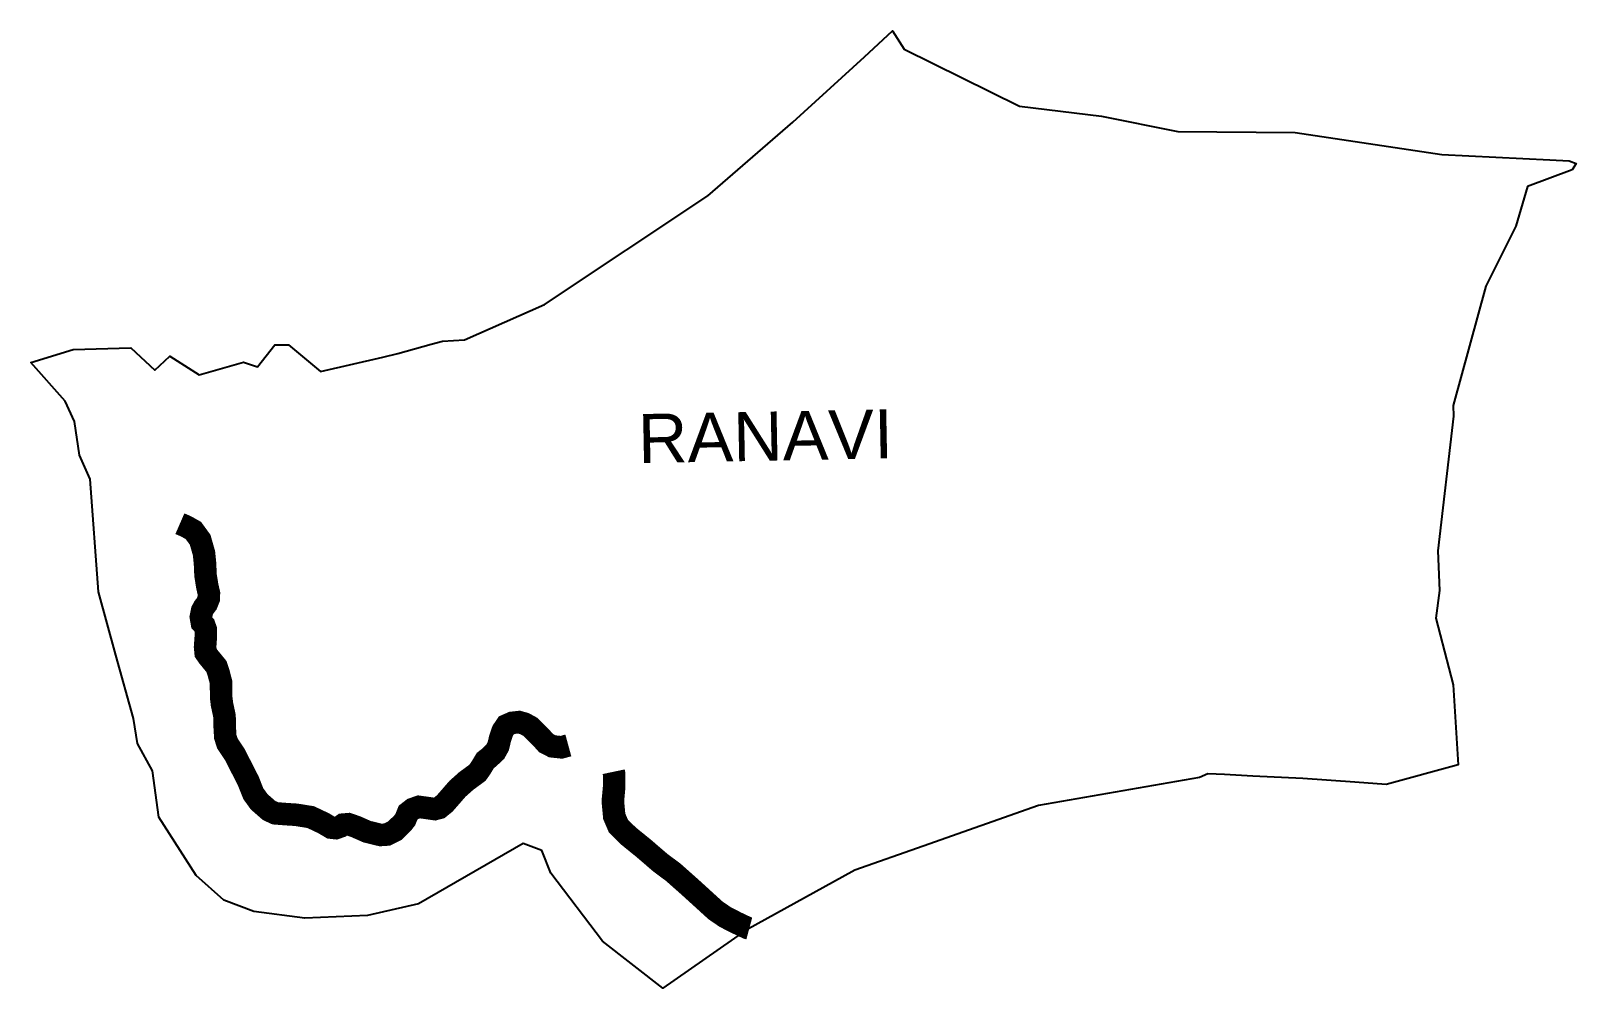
# Model space of a CAD drawing. Header units: metres. Extents: x 303668 to 307095, y 1938661 to 1940784.
import ezdxf

# ---------------------------------------------------------------- set-up
doc = ezdxf.new("R2010")
doc.units = ezdxf.units.M
doc.layers.add('NATURALLY PROTECTED', color=3, linetype='Continuous')
doc.layers.add('VILLAGE NAME', color=250, linetype='Continuous')
doc.styles.get("Standard").update_dxf_attribs({"font": 'simplex.shx'})

msp = doc.modelspace()

# ---------------------------------------------------------------- linework, layer by layer
at = {"color": 4, "flags": 128}
for points in [[(306471.5, 1940558.6), (306797.1, 1940509.6), (307036.2, 1940497.6), (307079.3, 1940495.5), (307094.6, 1940489.4), (307085.9, 1940475.3), (306986.6, 1940438.8), (306960.6, 1940350.3), (306894.3, 1940217.5), (306822.1, 1939952.6), (306822.7, 1939928.9), (306788.1, 1939630.3), (306791.3, 1939542.6), (306783.6, 1939481.1), (306821.8, 1939333.2), (306833, 1939155.9), (306673.1, 1939112.5), (306604.1, 1939117.8), (306488.8, 1939125.3), (306377.7, 1939131), (306314.8, 1939134.3), (306277.9, 1939136.2), (306259.8, 1939127.8), (305902.7, 1939065.8), (305646.4, 1938975.3), (305495.2, 1938922), (305252.9, 1938788.5), (305069.4, 1938660.8), (304935.3, 1938764.5), (304820.8, 1938915.9), (304801.3, 1938965.9), (304759.6, 1938981.3), (304527.2, 1938847.8), (304414.8, 1938822.1), (304275.6, 1938816), (304162.7, 1938830.3), (304096.2, 1938855.9), (304034.5, 1938910.7), (303951.7, 1939039.8), (303937.7, 1939142.7), (303904.3, 1939203.5), (303895.2, 1939258.8), (303856.7, 1939399.4), (303818.2, 1939539.9), (303799.7, 1939789.5), (303775.8, 1939842.5), (303764.5, 1939917.7), (303743.8, 1939962.3), (303668, 1940048.5), (303761.9, 1940076.9), (303889.4, 1940081.1), (303942.5, 1940031.1), (303976.2, 1940062.4), (304041.3, 1940021), (304139.7, 1940048.8), (304170.2, 1940038.9), (304208.6, 1940087.4), (304239.5, 1940087.3), (304310.2, 1940028), (304448.7, 1940059.7), (304481.5, 1940068.1), (304555.6, 1940088.6), (304580.6, 1940095.5), (304629.5, 1940098.7), (304806.7, 1940176.5), (305169.3, 1940418), (305357.5, 1940581.3), (305516.4, 1940725.9), (305578.7, 1940783.6), (305604.2, 1940742.8), (305860.2, 1940616.5), (306042.2, 1940594.7), (306211.7, 1940560.5)], [(306211.7, 1940560.5), (306471.5, 1940558.6)]]:
    msp.add_lwpolyline(points, dxfattribs=at)
at = {"layer": 'NATURALLY PROTECTED', "flags": 128}
msp.add_lwpolyline([(303998.4, 1939690.7, 50, 50, 0), (304012.2, 1939684.7, 50, 50, 0), (304028.4, 1939675.6, 50, 50, 0), (304034.9, 1939666.6, 50, 50, 0), (304043.4, 1939654.9, 50, 50, 0), (304046.4, 1939644.4, 50, 50, 0), (304051.8, 1939625.4, 50, 50, 0), (304054.1, 1939603.1, 50, 50, 0), (304055.3, 1939576.2, 50, 50, 0), (304059.2, 1939551.8, 50, 50, 0), (304062.8, 1939536.3, 50, 50, 0), (304062.3, 1939524.2, 50, 50, 0), (304057.9, 1939513.2, 50, 50, 0), (304052, 1939505.6, 50, 50, 0), (304047.7, 1939497.8, 50, 50, 0), (304044.9, 1939484, 50, 50, 0), (304047.2, 1939470.8, 50, 50, 0), (304052.7, 1939464.9, 50, 50, 0), (304055.7, 1939456.3, 50, 50, 0), (304056, 1939441.3, 50, 50, 0), (304054.3, 1939417.5, 50, 50, 0), (304055.5, 1939404.5, 50, 50, 0), (304061.5, 1939395.9, 50, 50, 0), (304079.6, 1939373.8, 50, 50, 0), (304084.1, 1939360.4, 50, 50, 0), (304089.7, 1939338.6, 50, 50, 0), (304089.9, 1939305.4, 50, 50, 0), (304091.8, 1939290.1, 50, 50, 0), (304097.4, 1939263.8, 50, 50, 0), (304097.9, 1939238.4, 50, 50, 0), (304099.1, 1939218, 50, 50, 0), (304103.9, 1939203.1, 50, 50, 0), (304120.6, 1939178, 50, 50, 0), (304133.9, 1939151.9, 50, 50, 0), (304149.9, 1939120.6, 50, 50, 0), (304161.4, 1939091.7, 50, 50, 0), (304174.3, 1939073.9, 50, 50, 0), (304196.2, 1939054.7, 50, 50, 0), (304209.9, 1939048.4, 50, 50, 0), (304233.8, 1939046.6, 50, 50, 0), (304256.7, 1939045.1, 50, 50, 0), (304288.4, 1939040, 50, 50, 0), (304316.8, 1939026.6, 50, 50, 0), (304333.4, 1939016.7, 50, 50, 0), (304344.1, 1939015.6, 50, 50, 0), (304354.7, 1939019.3, 50, 50, 0), (304360.3, 1939023.3, 50, 50, 0), (304372.2, 1939024.3, 50, 50, 0), (304388.7, 1939018.6, 50, 50, 0), (304413.7, 1939007.6, 50, 50, 0), (304443.3, 1939000.4, 50, 50, 0), (304457.8, 1939001.3, 50, 50, 0), (304475.5, 1939010.2, 50, 50, 0), (304492.2, 1939026.8, 50, 50, 0), (304498.3, 1939034.6, 50, 50, 0), (304504.4, 1939049.8, 50, 50, 0), (304514.9, 1939058, 50, 50, 0), (304528.3, 1939062.7, 50, 50, 0), (304546.8, 1939060.2, 50, 50, 0), (304563.4, 1939057.8, 50, 50, 0), (304573.5, 1939060.4, 50, 50, 0), (304585, 1939069.8, 50, 50, 0), (304585.7, 1939070.3, 50, 50, 0), (304614, 1939102.8, 50, 50, 0), (304633.4, 1939120.1, 50, 50, 0), (304658.1, 1939138.2, 50, 50, 0), (304665.3, 1939148.2, 50, 50, 0), (304675.8, 1939165.6, 50, 50, 0), (304683.3, 1939171.4, 50, 50, 0), (304697.6, 1939184.8, 50, 50, 0), (304704.3, 1939196.8, 50, 50, 0), (304708.7, 1939215.2, 50, 50, 0), (304714.3, 1939231.4, 50, 50, 0), (304722.4, 1939243.4, 50, 50, 0), (304735.2, 1939249, 50, 50, 0), (304750.5, 1939250.7, 50, 50, 0), (304762.5, 1939247.3, 50, 50, 0), (304776, 1939239.9, 50, 50, 0), (304798.8, 1939217.1, 50, 50, 0), (304810.5, 1939204.1, 50, 50, 0), (304824.5, 1939196.9, 50, 50, 0), (304844.4, 1939194.8, 50, 50, 0), (304859.8, 1939199, 50, 50, 0)], format="xyseb", dxfattribs=at)
at = {"layer": 'NATURALLY PROTECTED', "const_width": 50, "flags": 128}
msp.add_lwpolyline([(304960.3, 1939140.6), (304961.5, 1939134.9), (304961.5, 1939108.2), (304958.5, 1939075.2), (304961.6, 1939041.8), (304970.9, 1939020.1), (304992.5, 1938998.6), (305026.8, 1938970.8), (305063.5, 1938939.2), (305092.6, 1938917.5), (305129.9, 1938884.4), (305151.1, 1938865.1), (305186.1, 1938833.2), (305208.3, 1938818), (305232.8, 1938805.6), (305257, 1938794.1), (305261.1, 1938793)], dxfattribs=at)

# ---------------------------------------------------------------- texts
at = {"layer": 'VILLAGE NAME', "insert": (305013.2, 1939933.7), "char_height": 108.748, "attachment_point": 1, "rotation": 1.1028}
msp.add_mtext_dynamic_manual_height_columns('{\\fArial|b0|i0|c0|p34;RANAVI}', width=1571.314, gutter_width=543.7, heights=[0], dxfattribs=at)

doc.saveas('drawing.dxf')
